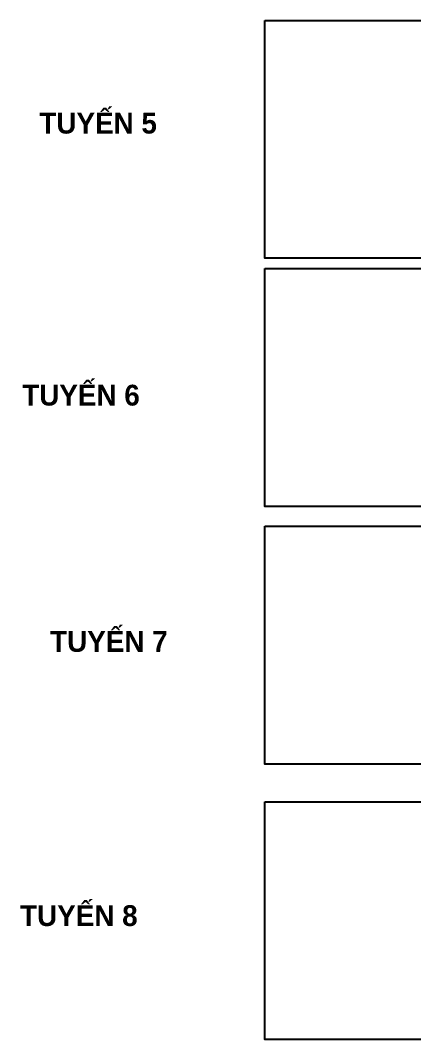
# Model space of a CAD drawing. Header units: inches. Extents: x -614 to 1013, y -2511 to 787.
# Drawn here: x -574 to -6, y -2511 to -1041 of the extents above; entities that cross this region are included whole.
import ezdxf
from ezdxf.enums import TextEntityAlignment as Align

# ---------------------------------------------------------------- set-up
doc = ezdxf.new("R2010")
doc.units = ezdxf.units.IN
doc.header["$MEASUREMENT"] = 0
doc.layers.add('LC Text2', color=7, linetype='Continuous', lineweight=25)
doc.styles.add('LC 1', font='')
doc.styles.get('LC 1').set_extended_font_data('.VnAvantH', bold=True)

msp = doc.modelspace()

# ---------------------------------------------------------------- linework, layer by layer
for points in [[(-221.4, -1040.7), (969.2, -1040.7), (969.2, -1383.9), (-221.4, -1383.9)], [(-221.4, -1398.7), (969.2, -1398.7), (969.2, -1741.8), (-221.4, -1741.8)], [(-221.4, -1770.4), (969.2, -1770.4), (969.2, -2113.6), (-221.4, -2113.6)], [(-221.4, -2168), (969.2, -2168), (969.2, -2511.1), (-221.4, -2511.1)]]:
    msp.add_lwpolyline(points, close=True)

# ---------------------------------------------------------------- texts
at = {"layer": 'LC Text2', "lineweight": -2, "style": 'LC 1'}
for s, p in [('tuyÕn 5', (-461.8, -1184.7, 0)), ('tuyÕn 6', (-486.5, -1577.1, 0)), ('tuyÕn 7', (-446.3, -1932.4, 0)), ('tuyÕn 8', (-489.6, -2327.9, 0))]:
    msp.add_text(s, height=30, rotation=360, dxfattribs=at).set_placement(p, align=Align.MIDDLE)

doc.saveas('drawing.dxf')
